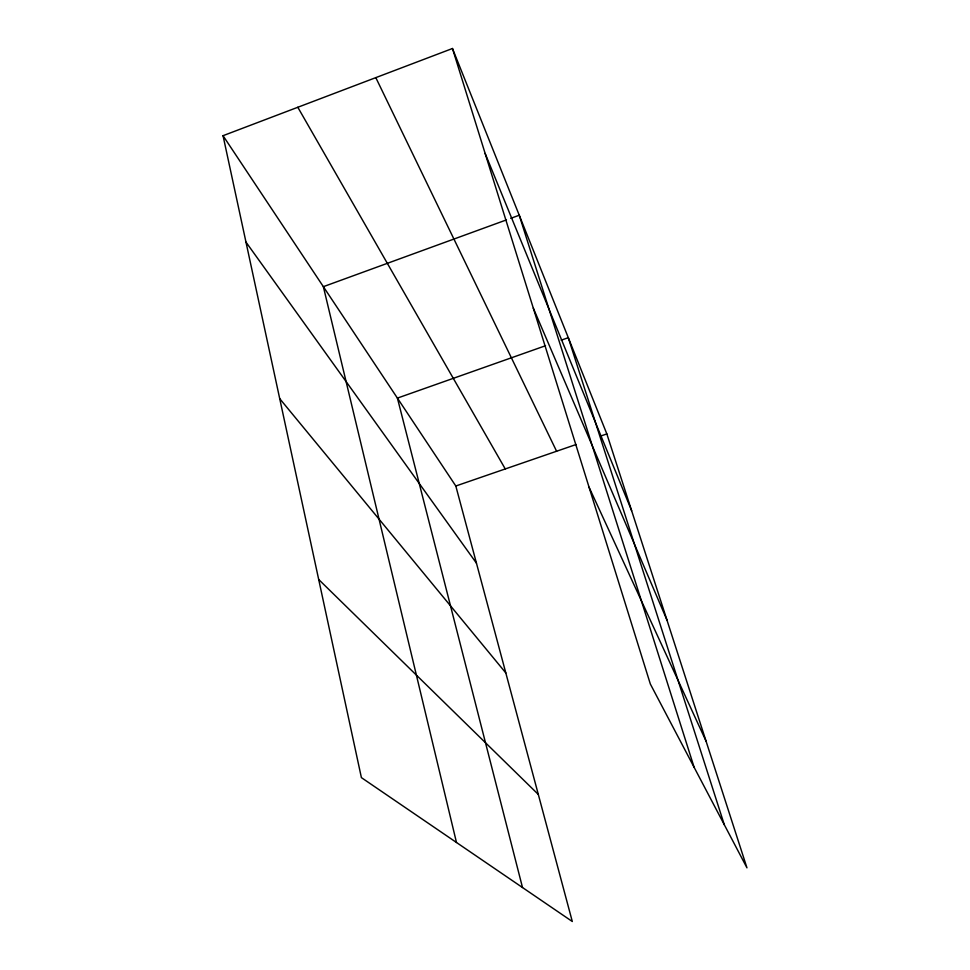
<?xml version="1.0" encoding="UTF-8"?>
<svg xmlns="http://www.w3.org/2000/svg" width="970" height="970" viewBox="0 0 970 970"><rect width="100%" height="100%" fill="white"/><g stroke="black" fill="none" stroke-linecap="round" stroke-linejoin="round"><path stroke-width="1.45" d="M223.039 135.691L455.815 486.006L572.3 921.5L361.398 777.625L223.039 135.691L452.469 48.5L606.844 433.917L746.961 867.847L650.337 684.008L452.469 48.5M506.473 219.887L323.362 286.671L456.482 842.493M510.729 218.335L519.253 215.231L694.12 767.306M545.54 345.732L397.409 398.1L522.503 887.526M561.181 340.191L568.299 337.681L724.311 824.755M455.815 486.006L576.144 444.502M601.267 435.845L606.844 433.917M318.693 579.49L538.314 794.442M279.712 398.646L505.819 672.938M245.968 242.1L476.452 563.17M297.814 107.27L505.261 468.946M375.814 77.636L556.598 451.244M589.081 487.243L706.039 741.092M533.306 308.133L666.936 619.988M485.145 153.454L631.64 510.705"/></g></svg>
